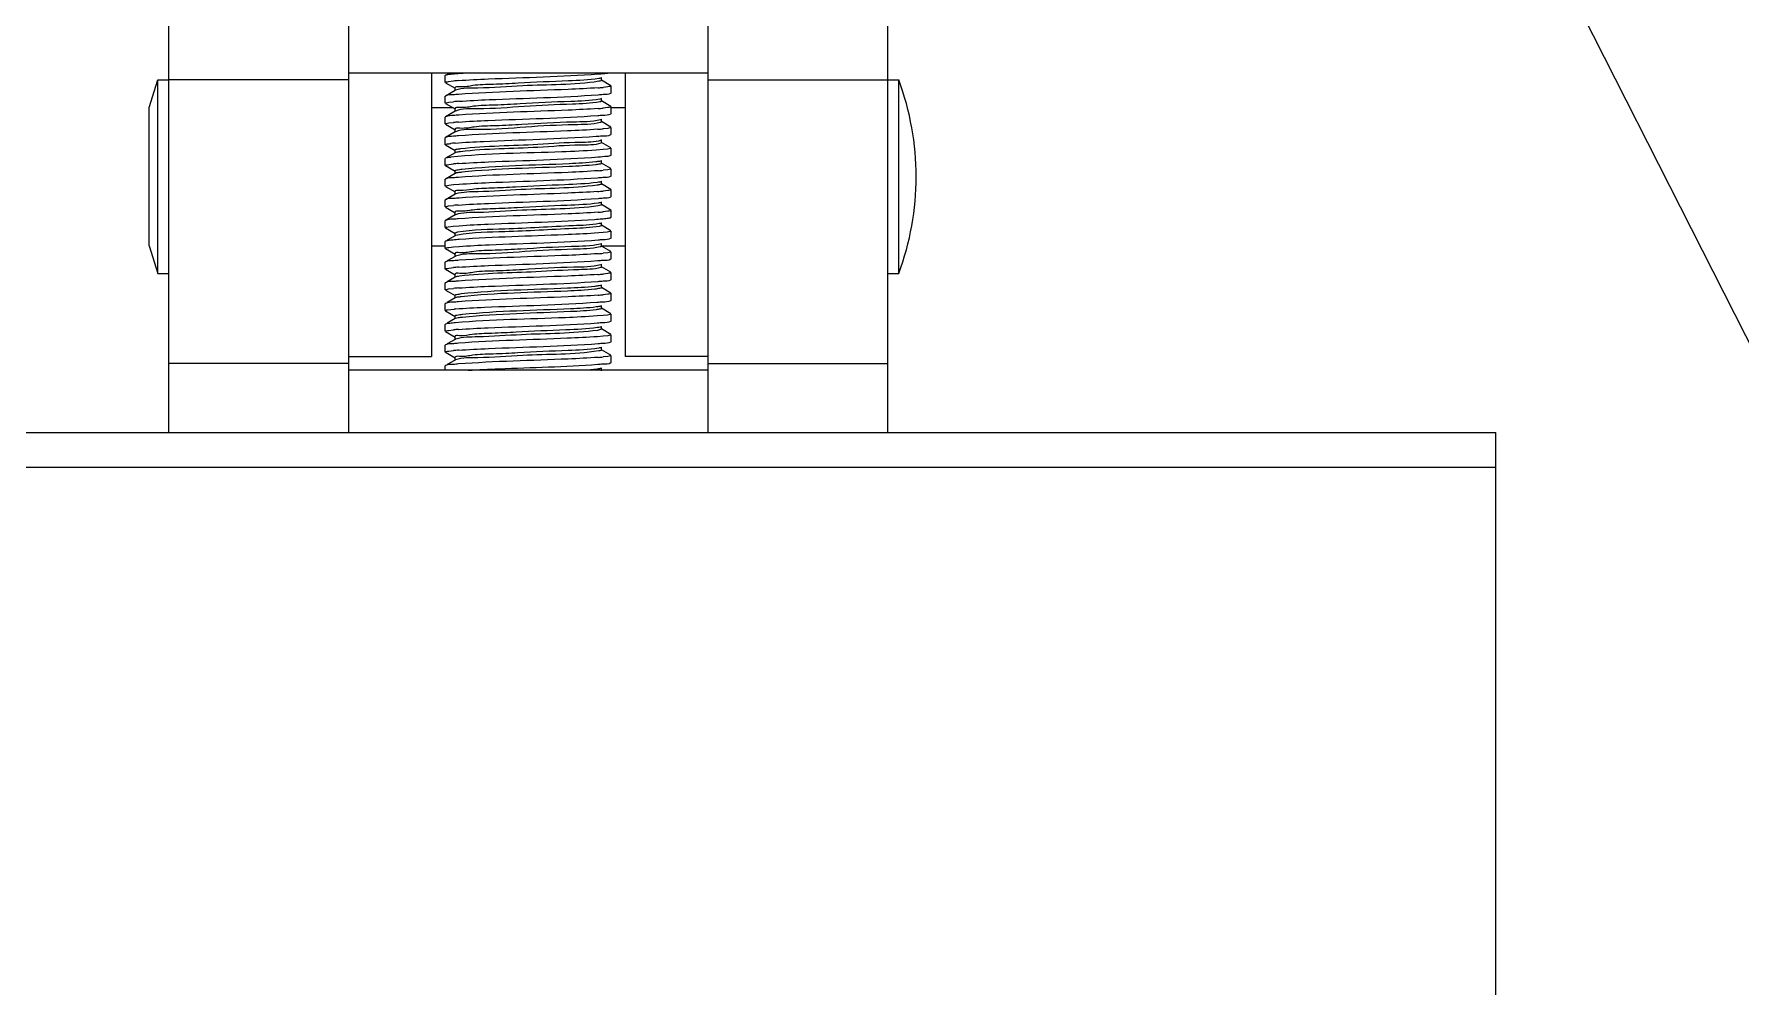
# Model space of a CAD drawing. Extents: x 185245 to 1992634, y -19957 to 755165.
# Drawn here: x 1878414 to 1878976, y 582114 to 582428 of the extents above; entities that cross this region are included whole.
import ezdxf

# ---------------------------------------------------------------- set-up
doc = ezdxf.new("R2010")
doc.units = 0
doc.header["$LTSCALE"] = 1000
doc.header["$MEASUREMENT"] = 0
doc.layers.add('02___PRT_ALL_AXES', color=7, linetype='Continuous')

msp = doc.modelspace()

# ---------------------------------------------------------------- linework, layer by layer
at = {"color": 7, "linetype": 'Continuous'}
for p, q in [((1878458.37, 582296.96), (1878458.37, 582435.83)), ((1878517.57, 582435.83), (1878517.57, 582296.96)), ((1878635.95, 582435.83), (1878635.95, 582296.96)), ((1878695.15, 582435.83), (1878695.15, 582296.96)), ((1878517.57, 582413.07), (1878458.37, 582413.07)), ((1878635.95, 582415.34), (1878517.57, 582415.34)), ((1878544.89, 582415.34), (1878544.89, 582322)), ((1878549.5, 582414.59), (1878549.44, 582414.52)), ((1878549.44, 582412.24), (1878549.44, 582414.52)), ((1878549.5, 582412.17), (1878552.67, 582410.33)), ((1878550.8, 582415.34), (1878550.08, 582414.92)), ((1878550.53, 582412.55), (1878552.13, 582412.73)), ((1878604.01, 582411.18), (1878600.85, 582413.01)), ((1878600.92, 582412.92), (1878600.92, 582413.83)), ((1878608.63, 582415.34), (1878608.63, 582322)), ((1878635.95, 582413.07), (1878695.15, 582413.07)), ((1878549.5, 582407.76), (1878549.44, 582407.69)), ((1878549.44, 582405.41), (1878549.44, 582407.69)), ((1878552.67, 582409.59), (1878549.5, 582407.76)), ((1878550.58, 582405.73), (1878552.12, 582405.9)), ((1878552.59, 582410.42), (1878552.59, 582409.51)), ((1878552.76, 582409.64), (1878552.67, 582409.59)), ((1878600.85, 582406.92), (1878600.31, 582406.76)), ((1878604.01, 582404.35), (1878600.85, 582406.18)), ((1878600.92, 582406.09), (1878600.92, 582407)), ((1878602.98, 582410.79), (1878601.39, 582410.62)), ((1878604.01, 582408.75), (1878604.08, 582408.83)), ((1878604.08, 582408.83), (1878604.08, 582411.1)), ((1878549.5, 582400.93), (1878549.44, 582400.86)), ((1878549.44, 582398.58), (1878549.44, 582400.86)), ((1878549.5, 582405.34), (1878552.67, 582403.5)), ((1878552.67, 582402.76), (1878549.5, 582400.93)), ((1878552.59, 582403.59), (1878552.59, 582402.68)), ((1878552.76, 582402.8), (1878552.67, 582402.76)), ((1878600.85, 582400.09), (1878600.55, 582399.98)), ((1878600.92, 582399.26), (1878600.92, 582400.17)), ((1878602.98, 582403.96), (1878601.39, 582403.79)), ((1878604.01, 582401.92), (1878604.08, 582402)), ((1878604.08, 582402), (1878604.08, 582404.27)), ((1878549.5, 582398.51), (1878552.67, 582396.67)), ((1878552.67, 582395.93), (1878549.5, 582394.1)), ((1878550.54, 582398.89), (1878552.13, 582399.07)), ((1878552.59, 582396.76), (1878552.59, 582395.85)), ((1878552.74, 582395.97), (1878552.67, 582395.93)), ((1878604.01, 582397.52), (1878600.85, 582399.35)), ((1878602.94, 582397.13), (1878601.4, 582396.96)), ((1878604.01, 582395.09), (1878604.08, 582395.17)), ((1878604.08, 582395.17), (1878604.08, 582397.44)), ((1878549.5, 582394.1), (1878549.44, 582394.03)), ((1878549.44, 582391.75), (1878549.44, 582394.03)), ((1878549.5, 582391.68), (1878552.67, 582389.84)), ((1878552.67, 582389.1), (1878549.5, 582387.27)), ((1878552.64, 582390), (1878552.59, 582389.93)), ((1878552.59, 582389.93), (1878552.59, 582389.02)), ((1878601.42, 582390.13), (1878599.1, 582389.95)), ((1878600.85, 582393.26), (1878600.73, 582393.21)), ((1878604.01, 582390.69), (1878600.85, 582392.52)), ((1878600.92, 582392.43), (1878600.92, 582393.34)), ((1878602.82, 582390.28), (1878601.42, 582390.13)), ((1878604.08, 582388.34), (1878604.08, 582390.61)), ((1878549.44, 582384.92), (1878549.44, 582387.2)), ((1878549.5, 582387.27), (1878549.49, 582387.27)), ((1878549.5, 582384.85), (1878552.67, 582383.01)), ((1878550.54, 582385.23), (1878552.13, 582385.41)), ((1878552.59, 582383.1), (1878552.59, 582382.19)), ((1878604.01, 582383.86), (1878600.85, 582385.69)), ((1878600.92, 582385.6), (1878600.92, 582386.51)), ((1878602.99, 582383.47), (1878601.39, 582383.3)), ((1878604.01, 582388.26), (1878604.08, 582388.34)), ((1878604.08, 582381.51), (1878604.08, 582383.78)), ((1878549.5, 582380.44), (1878549.44, 582380.37)), ((1878549.44, 582378.09), (1878549.44, 582380.37)), ((1878552.67, 582382.27), (1878549.5, 582380.44)), ((1878549.5, 582378.02), (1878552.67, 582376.18)), ((1878550.59, 582378.41), (1878552.11, 582378.58)), ((1878552.11, 582378.58), (1878553.99, 582378.73)), ((1878552.75, 582382.31), (1878552.67, 582382.27)), ((1878604.01, 582377.03), (1878600.85, 582378.86)), ((1878600.92, 582378.77), (1878600.92, 582379.68)), ((1878604.01, 582381.43), (1878604.08, 582381.51)), ((1878549.5, 582373.61), (1878549.44, 582373.54)), ((1878549.44, 582371.26), (1878549.44, 582373.54)), ((1878552.67, 582375.44), (1878549.5, 582373.61)), ((1878552.59, 582376.27), (1878552.59, 582375.36)), ((1878552.86, 582375.52), (1878552.67, 582375.44)), ((1878604.01, 582370.2), (1878600.85, 582372.03)), ((1878600.92, 582371.94), (1878600.92, 582372.85)), ((1878602.95, 582376.64), (1878601.4, 582376.47)), ((1878604.01, 582374.6), (1878604.08, 582374.68)), ((1878604.08, 582374.68), (1878604.08, 582376.95)), ((1878549.5, 582366.78), (1878549.44, 582366.71)), ((1878549.44, 582364.43), (1878549.44, 582366.71)), ((1878549.5, 582371.19), (1878552.67, 582369.35)), ((1878552.67, 582368.61), (1878549.5, 582366.78)), ((1878550.53, 582371.57), (1878552.13, 582371.75)), ((1878552.59, 582369.44), (1878552.59, 582368.53)), ((1878552.79, 582368.67), (1878552.67, 582368.61)), ((1878602.99, 582369.81), (1878601.39, 582369.64)), ((1878604.01, 582367.77), (1878604.08, 582367.85)), ((1878604.08, 582367.85), (1878604.08, 582370.12)), ((1878549.5, 582364.36), (1878552.67, 582362.52)), ((1878549.89, 582364.63), (1878550.38, 582364.72)), ((1878552.67, 582361.78), (1878550.08, 582360.28)), ((1878550.38, 582364.72), (1878552.05, 582364.91)), ((1878552.05, 582364.91), (1878554.05, 582365.07)), ((1878553.42, 582362.89), (1878552.59, 582362.61)), ((1878552.59, 582362.61), (1878552.59, 582361.7)), ((1878552.75, 582361.82), (1878552.67, 582361.78)), ((1878553.42, 582361.98), (1878552.78, 582361.83)), ((1878601.43, 582362.81), (1878598.63, 582362.59)), ((1878604.01, 582363.37), (1878600.85, 582365.2)), ((1878600.92, 582365.11), (1878600.92, 582366.02)), ((1878602.72, 582362.95), (1878601.43, 582362.81)), ((1878604.01, 582360.94), (1878604.08, 582361.02)), ((1878604.08, 582361.02), (1878604.08, 582363.29)), ((1878549.5, 582359.95), (1878549.44, 582359.88)), ((1878549.44, 582357.6), (1878549.44, 582359.88)), ((1878549.5, 582357.53), (1878552.67, 582355.69)), ((1878552.67, 582354.95), (1878550.08, 582353.45)), ((1878550.59, 582357.92), (1878552.12, 582358.09)), ((1878552.12, 582358.09), (1878553.95, 582358.23)), ((1878552.59, 582355.78), (1878552.59, 582354.87)), ((1878552.75, 582354.99), (1878552.67, 582354.95)), ((1878600.85, 582359.11), (1878600.42, 582358.97)), ((1878604.01, 582356.54), (1878600.85, 582358.37)), ((1878600.92, 582358.28), (1878600.92, 582359.19)), ((1878602.98, 582356.15), (1878601.39, 582355.98)), ((1878604.08, 582354.19), (1878604.08, 582356.46)), ((1878549.5, 582353.12), (1878549.44, 582353.05)), ((1878549.44, 582350.77), (1878549.44, 582353.05)), ((1878549.5, 582350.7), (1878552.67, 582348.86)), ((1878550.54, 582351.08), (1878552.13, 582351.26)), ((1878600.85, 582352.28), (1878600.64, 582352.2)), ((1878604.01, 582349.71), (1878600.85, 582351.54)), ((1878600.92, 582351.45), (1878600.92, 582352.36)), ((1878602.95, 582349.32), (1878601.4, 582349.15)), ((1878604.01, 582354.11), (1878604.08, 582354.19)), ((1878604.08, 582347.36), (1878604.08, 582349.63)), ((1878549.5, 582346.29), (1878549.44, 582346.22)), ((1878549.44, 582343.94), (1878549.44, 582346.22)), ((1878549.5, 582343.87), (1878552.67, 582342.03)), ((1878552.67, 582348.12), (1878550.08, 582346.62)), ((1878550.53, 582344.25), (1878552.13, 582344.43)), ((1878552.59, 582348.95), (1878552.59, 582348.04)), ((1878552.73, 582348.15), (1878552.67, 582348.12)), ((1878604.01, 582342.88), (1878600.85, 582344.71)), ((1878600.92, 582344.62), (1878600.92, 582345.53)), ((1878604.01, 582347.28), (1878604.08, 582347.36)), ((1878549.5, 582339.46), (1878549.44, 582339.39)), ((1878549.44, 582337.11), (1878549.44, 582339.39)), ((1878552.67, 582341.29), (1878550.08, 582339.79)), ((1878552.59, 582342.12), (1878552.59, 582341.21)), ((1878600.92, 582337.79), (1878600.92, 582338.7)), ((1878602.99, 582342.49), (1878601.4, 582342.32)), ((1878604.01, 582340.45), (1878604.08, 582340.53)), ((1878604.08, 582340.53), (1878604.08, 582342.8)), ((1878549.5, 582332.63), (1878549.44, 582332.56)), ((1878549.44, 582330.28), (1878549.44, 582332.56)), ((1878549.5, 582337.04), (1878551.35, 582335.97)), ((1878552.67, 582334.46), (1878550.08, 582332.96)), ((1878550.17, 582337.36), (1878552.31, 582337.61)), ((1878551.35, 582335.97), (1878552.67, 582335.2)), ((1878552.59, 582335.29), (1878552.59, 582334.38)), ((1878552.81, 582334.52), (1878552.67, 582334.46)), ((1878601.41, 582335.49), (1878599.42, 582335.33)), ((1878604.01, 582336.05), (1878600.85, 582337.88)), ((1878602.89, 582335.65), (1878601.41, 582335.49)), ((1878604.01, 582333.62), (1878604.08, 582333.7)), ((1878604.08, 582333.7), (1878604.08, 582335.97)), ((1878549.5, 582330.21), (1878552.67, 582328.37)), ((1878552.67, 582327.63), (1878550.08, 582326.13)), ((1878550.53, 582330.59), (1878552.13, 582330.77)), ((1878552.59, 582328.46), (1878552.59, 582327.55)), ((1878552.82, 582327.7), (1878552.67, 582327.63)), ((1878601.4, 582328.66), (1878599.57, 582328.51)), ((1878600.92, 582330.96), (1878599.6, 582330.6)), ((1878604.01, 582329.22), (1878600.85, 582331.05)), ((1878600.92, 582330.96), (1878600.92, 582331.87)), ((1878602.93, 582328.83), (1878601.4, 582328.66)), ((1878604.01, 582326.79), (1878604.08, 582326.87)), ((1878604.08, 582326.87), (1878604.08, 582329.14)), ((1878517.57, 582322), (1878544.89, 582322)), ((1878549.5, 582325.8), (1878549.44, 582325.73)), ((1878549.44, 582323.45), (1878549.44, 582325.73)), ((1878549.5, 582323.38), (1878552.67, 582321.55)), ((1878550.54, 582323.76), (1878552.13, 582323.94)), ((1878552.59, 582321.63), (1878552.59, 582320.72)), ((1878604.01, 582322.39), (1878600.85, 582324.22)), ((1878600.92, 582324.13), (1878600.92, 582325.04)), ((1878602.99, 582322), (1878601.39, 582321.83)), ((1878604.08, 582320.04), (1878604.08, 582322.31)), ((1878635.95, 582322), (1878608.63, 582322)), ((1878517.57, 582319.73), (1878458.37, 582319.73)), ((1878635.95, 582317.45), (1878517.57, 582317.45)), ((1878549.5, 582318.97), (1878549.44, 582318.9)), ((1878549.44, 582317.45), (1878549.44, 582318.9)), ((1878552.67, 582320.8), (1878550.08, 582319.3)), ((1878552.77, 582320.85), (1878552.67, 582320.8)), ((1878600.92, 582317.3), (1878600.92, 582318.21)), ((1878604.01, 582319.96), (1878604.08, 582320.04)), ((1878635.95, 582319.73), (1878695.15, 582319.73)), ((1876163.5, 582296.96), (1878895.49, 582296.96)), ((1878895.49, 582092.06), (1878895.49, 582296.96)), ((1876163.5, 582285.58), (1878895.49, 582285.58))]:
    msp.add_line(p, q, dxfattribs=at)
at = {"color": 4, "extrusion": (0.891649, 0.452728, 0), "elevation": 1939024.73}
msp.add_lwpolyline([(-331266.54, 0), (-331662.21, 0)], dxfattribs=at)
at = {"color": 7, "linetype": 'Continuous'}
msp.add_lwpolyline([(1878549.44, 582391.75), (1878549.45, 582391.78), (1878549.49, 582391.82)], dxfattribs=at)
for centre, radius, start, end in [((1878560.34, 582322.34), 90.75, 94.1727, 95.1894), ((1878568.53, 582211.33), 204.34, 93.238, 94.1613), ((1878560.59, 582312.59), 93.69, 94.0881, 95.1847), ((1878553.19, 582408.52), 1.19, 109.3601, 111.1487), ((1878593.17, 582501.19), 90.95, 274.1682, 275.188), ((1878593.16, 582494.49), 91.08, 274.1643, 275.1879), ((1878560.37, 582308.27), 91.17, 94.1613, 95.1879), ((1878592.96, 582490.01), 93.44, 274.0951, 275.1853), ((1878556.58, 582343.62), 48.82, 95.0988, 96.2257), ((1878558.92, 582318.04), 74.5, 94.8031, 95.1477), ((1878560.36, 582294.78), 91, 94.1674, 95.1877), ((1878593.23, 582473.1), 90.17, 274.192, 275.1887), ((1878560.32, 582281.5), 90.62, 94.1783, 95.1884), ((1878553.52, 582373.36), 2.26, 105.5859, 106.8193), ((1878592.93, 582469.81), 93.73, 274.0851, 275.1865), ((1878553.27, 582367.31), 1.44, 108.1266, 109.7482), ((1878593.19, 582459.93), 90.67, 274.1768, 275.1882), ((1878550.73, 582360.8), 3.92, 102.4444, 103.4623), ((1878553.14, 582360.84), 1.06, 110.1855, 112.0677), ((1878593.18, 582446.39), 90.79, 274.173, 275.1882), ((1878560.39, 582260.22), 91.41, 94.1542, 95.1877), ((1878560.35, 582253.91), 90.89, 94.1697, 95.1886), ((1878593, 582441.72), 92.95, 274.1094, 275.1857), ((1878593.14, 582433.18), 91.24, 274.1566, 275.1902), ((1878559.15, 582260.78), 77.13, 94.7246, 95.0909), ((1878559.01, 582257.89), 75.47, 94.7859, 95.0934), ((1878560.34, 582240.36), 90.78, 94.1732, 95.1883), ((1878553.39, 582325.96), 1.83, 106.7203, 108.1322), ((1878560.34, 582233.48), 90.83, 94.1718, 95.1882), ((1878593.2, 582412.05), 90.6, 274.1785, 275.1887), ((1878553.21, 582319.68), 1.25, 109.0401, 110.7872)]:
    msp.add_arc(centre, radius, start, end, dxfattribs=at)
for points, knots in [([(1878549.44, 582412.24), (1878549.44, 582412.35), (1878549.97, 582412.44), (1878550.26, 582412.51), (1878550.53, 582412.55)], [0, 0, 0, 0, 0.274813, 1, 1, 1, 1]), ([(1878550.53, 582414.82), (1878550.3, 582414.79), (1878549.96, 582414.73), (1878549.61, 582414.65), (1878549.5, 582414.59)], [0, 0, 0, 0, 0.642327, 1, 1, 1, 1]), ([(1878553.7, 582415.13), (1878553.09, 582415.09), (1878552.03, 582415), (1878550.97, 582414.89), (1878550.53, 582414.82)], [0, 0, 0, 0, 0.57753, 1, 1, 1, 1]), ([(1878600.01, 582413.53), (1878596.71, 582412.99), (1878587.82, 582412.71), (1878576.14, 582412.14), (1878565.89, 582411.55), (1878558.93, 582411.48), (1878555.71, 582410.58), (1878552.6, 582410.95), (1878552.59, 582410.42)], [0, 0, 0, 0, 0.211633, 0.559763, 0.732034, 0.873638, 0.966706, 1, 1, 1, 1]), ([(1878600.01, 582412.62), (1878591.77, 582411.26), (1878578.3, 582411.7), (1878562.74, 582410.19), (1878555.12, 582410.47), (1878552.79, 582409.65)], [0, 0, 0, 0, 0.529858, 0.843809, 1, 1, 1, 1]), ([(1878553.73, 582412.86), (1878557.03, 582413.1), (1878572.38, 582413.85), (1878587.75, 582414.15), (1878599.78, 582415.04)], [0, 0, 0, 0, 0.214973, 1, 1, 1, 1]), ([(1878599.78, 582415.04), (1878600.39, 582415.08), (1878601.46, 582415.17), (1878602.52, 582415.28), (1878602.97, 582415.34)], [0, 0, 0, 0, 0.576966, 1, 1, 1, 1]), ([(1878600.85, 582413.75), (1878600.76, 582413.7), (1878600.48, 582413.62), (1878600.19, 582413.56), (1878600.01, 582413.53)], [0, 0, 0, 0, 0.370753, 1, 1, 1, 1]), ([(1878600.92, 582412.92), (1878600.92, 582412.83), (1878600.49, 582412.72), (1878600.24, 582412.66), (1878600.01, 582412.62)], [0, 0, 0, 0, 0.281911, 1, 1, 1, 1]), ([(1878549.44, 582405.41), (1878549.44, 582405.52), (1878550, 582405.61), (1878550.29, 582405.69), (1878550.58, 582405.73)], [0, 0, 0, 0, 0.273956, 1, 1, 1, 1]), ([(1878553.73, 582408.3), (1878553.18, 582408.26), (1878551.79, 582408.09), (1878550.26, 582408.2), (1878549.5, 582407.76)], [0, 0, 0, 0, 0.388317, 1, 1, 1, 1]), ([(1878600.31, 582406.76), (1878597.17, 582406.13), (1878588.36, 582405.97), (1878576.72, 582405.33), (1878566.29, 582404.73), (1878559.14, 582404.67), (1878555.82, 582403.74), (1878552.6, 582404.13), (1878552.59, 582403.59)], [0, 0, 0, 0, 0.200978, 0.550039, 0.72537, 0.870267, 0.965801, 1, 1, 1, 1]), ([(1878600.31, 582405.85), (1878597.36, 582405.25), (1878589, 582405.06), (1878575.61, 582404.45), (1878562.92, 582403.32), (1878555.09, 582403.71), (1878552.76, 582402.8)], [0, 0, 0, 0, 0.189871, 0.522864, 0.842871, 1, 1, 1, 1]), ([(1878599.78, 582410.48), (1878596.48, 582410.24), (1878581.13, 582409.49), (1878565.76, 582409.19), (1878553.73, 582408.3)], [0, 0, 0, 0, 0.215086, 1, 1, 1, 1]), ([(1878553.91, 582406.04), (1878557.21, 582406.28), (1878572.5, 582407.02), (1878587.81, 582407.32), (1878599.77, 582408.21)], [0, 0, 0, 0, 0.216548, 1, 1, 1, 1]), ([(1878599.77, 582408.21), (1878600.32, 582408.25), (1878601.72, 582408.43), (1878603.26, 582408.32), (1878604.01, 582408.75)], [0, 0, 0, 0, 0.388352, 1, 1, 1, 1]), ([(1878600.92, 582406.09), (1878600.92, 582406.03), (1878600.65, 582405.92), (1878600.47, 582405.88), (1878600.31, 582405.85)], [0, 0, 0, 0, 0.293062, 1, 1, 1, 1]), ([(1878604.08, 582411.1), (1878604.08, 582411), (1878603.54, 582410.9), (1878603.26, 582410.83), (1878602.98, 582410.79)], [0, 0, 0, 0, 0.274665, 1, 1, 1, 1]), ([(1878553.91, 582401.49), (1878553.33, 582401.45), (1878551.89, 582401.26), (1878550.29, 582401.38), (1878549.5, 582400.93)], [0, 0, 0, 0, 0.388791, 1, 1, 1, 1]), ([(1878600.55, 582399.98), (1878597.61, 582399.22), (1878588.85, 582399.26), (1878577.31, 582398.51), (1878566.69, 582397.92), (1878559.34, 582397.86), (1878555.94, 582396.9), (1878552.59, 582397.32), (1878552.59, 582396.76)], [0, 0, 0, 0, 0.189885, 0.539851, 0.718375, 0.866724, 0.964851, 1, 1, 1, 1]), ([(1878553.76, 582399.2), (1878557.03, 582399.44), (1878572.32, 582400.19), (1878587.64, 582400.49), (1878599.63, 582401.37)], [0, 0, 0, 0, 0.214578, 1, 1, 1, 1]), ([(1878599.77, 582403.65), (1878596.5, 582403.41), (1878581.21, 582402.67), (1878565.9, 582402.36), (1878553.91, 582401.49)], [0, 0, 0, 0, 0.21446, 1, 1, 1, 1]), ([(1878599.63, 582401.37), (1878600.2, 582401.41), (1878601.64, 582401.59), (1878603.23, 582401.47), (1878604.01, 582401.92)], [0, 0, 0, 0, 0.388746, 1, 1, 1, 1]), ([(1878604.08, 582404.27), (1878604.08, 582404.17), (1878603.54, 582404.07), (1878603.26, 582404), (1878602.98, 582403.96)], [0, 0, 0, 0, 0.274631, 1, 1, 1, 1]), ([(1878549.44, 582398.58), (1878549.44, 582398.69), (1878549.98, 582398.78), (1878550.26, 582398.85), (1878550.54, 582398.89)], [0, 0, 0, 0, 0.274611, 1, 1, 1, 1]), ([(1878553.76, 582394.65), (1878553.2, 582394.61), (1878551.81, 582394.43), (1878550.26, 582394.54), (1878549.5, 582394.1)], [0, 0, 0, 0, 0.388375, 1, 1, 1, 1]), ([(1878552.69, 582392.29), (1878555.8, 582392.55), (1878571.27, 582393.32), (1878586.76, 582393.65), (1878599.1, 582394.5)], [0, 0, 0, 0, 0.201424, 1, 1, 1, 1]), ([(1878600.55, 582399.07), (1878597.77, 582398.36), (1878589.45, 582398.35), (1878576.04, 582397.63), (1878563.15, 582396.44), (1878555.08, 582396.94), (1878552.74, 582395.97)], [0, 0, 0, 0, 0.179839, 0.514541, 0.840936, 1, 1, 1, 1]), ([(1878599.63, 582396.81), (1878596.32, 582396.57), (1878581.03, 582395.83), (1878565.72, 582395.53), (1878553.76, 582394.65)], [0, 0, 0, 0, 0.216385, 1, 1, 1, 1]), ([(1878599.1, 582394.5), (1878599.74, 582394.54), (1878601.35, 582394.75), (1878603.14, 582394.59), (1878604.01, 582395.09)], [0, 0, 0, 0, 0.3901, 1, 1, 1, 1]), ([(1878600.92, 582399.26), (1878600.92, 582399.22), (1878600.77, 582399.13), (1878600.65, 582399.1), (1878600.55, 582399.07)], [0, 0, 0, 0, 0.311697, 1, 1, 1, 1]), ([(1878604.08, 582397.44), (1878604.08, 582397.33), (1878603.52, 582397.24), (1878603.23, 582397.17), (1878602.94, 582397.13)], [0, 0, 0, 0, 0.274034, 1, 1, 1, 1]), ([(1878549.49, 582391.82), (1878549.67, 582391.93), (1878550.29, 582392.01), (1878550.88, 582392.11), (1878551.28, 582392.15)], [0, 0, 0, 0, 0.332223, 1, 1, 1, 1]), ([(1878599.1, 582389.95), (1878595.35, 582389.69), (1878579.41, 582388.89), (1878563.41, 582388.94), (1878551.28, 582387.6)], [0, 0, 0, 0, 0.235466, 1, 1, 1, 1]), ([(1878554.42, 582390.35), (1878554.02, 582390.31), (1878553.43, 582390.21), (1878552.81, 582390.11), (1878552.64, 582390)], [0, 0, 0, 0, 0.669758, 1, 1, 1, 1]), ([(1878554.42, 582389.44), (1878554.03, 582389.4), (1878553.45, 582389.31), (1878552.84, 582389.21), (1878552.67, 582389.1)], [0, 0, 0, 0, 0.657474, 1, 1, 1, 1]), ([(1878600.73, 582393.21), (1878598.58, 582392.43), (1878591.44, 582392.67), (1878576.17, 582391.28), (1878562.89, 582391.35), (1878554.42, 582390.35)], [0, 0, 0, 0, 0.147897, 0.44884, 1, 1, 1, 1]), ([(1878600.73, 582392.3), (1878598.58, 582391.52), (1878591.44, 582391.76), (1878576.17, 582390.36), (1878562.89, 582390.44), (1878554.42, 582389.44)], [0, 0, 0, 0, 0.147897, 0.44884, 1, 1, 1, 1]), ([(1878600.92, 582392.43), (1878600.92, 582392.41), (1878600.86, 582392.34), (1878600.78, 582392.31), (1878600.73, 582392.3)], [0, 0, 0, 0, 0.344459, 1, 1, 1, 1]), ([(1878604.08, 582390.61), (1878604.08, 582390.49), (1878603.45, 582390.41), (1878603.13, 582390.32), (1878602.82, 582390.28)], [0, 0, 0, 0, 0.272185, 1, 1, 1, 1]), ([(1878549.44, 582384.92), (1878549.44, 582385.03), (1878549.98, 582385.12), (1878550.26, 582385.19), (1878550.54, 582385.23)], [0, 0, 0, 0, 0.274624, 1, 1, 1, 1]), ([(1878551.28, 582387.6), (1878550.89, 582387.56), (1878550.3, 582387.46), (1878549.68, 582387.37), (1878549.5, 582387.27)], [0, 0, 0, 0, 0.662737, 1, 1, 1, 1]), ([(1878554.91, 582383.58), (1878554.33, 582383.52), (1878553.78, 582383.35), (1878552.59, 582383.31), (1878552.59, 582383.1)], [0, 0, 0, 0, 0.733829, 1, 1, 1, 1]), ([(1878553.74, 582385.54), (1878557.04, 582385.78), (1878572.41, 582386.53), (1878587.79, 582386.83), (1878599.82, 582387.72)], [0, 0, 0, 0, 0.215242, 1, 1, 1, 1]), ([(1878599.82, 582383.17), (1878596.53, 582382.92), (1878581.17, 582382.17), (1878565.79, 582381.88), (1878553.74, 582380.99)], [0, 0, 0, 0, 0.214579, 1, 1, 1, 1]), ([(1878598.98, 582386.08), (1878596.08, 582385.74), (1878581.38, 582384.94), (1878566.64, 582384.82), (1878554.91, 582383.58)], [0, 0, 0, 0, 0.198061, 1, 1, 1, 1]), ([(1878598.98, 582385.16), (1878596.08, 582384.83), (1878581.38, 582384.03), (1878566.64, 582383.9), (1878554.91, 582382.67)], [0, 0, 0, 0, 0.198061, 1, 1, 1, 1]), ([(1878600.85, 582386.43), (1878600.66, 582386.32), (1878600.02, 582386.22), (1878599.4, 582386.12), (1878598.98, 582386.08)], [0, 0, 0, 0, 0.340422, 1, 1, 1, 1]), ([(1878600.92, 582385.6), (1878600.93, 582385.42), (1878599.94, 582385.36), (1878599.47, 582385.22), (1878598.98, 582385.16)], [0, 0, 0, 0, 0.268098, 1, 1, 1, 1]), ([(1878599.82, 582387.72), (1878600.79, 582387.79), (1878602.15, 582387.98), (1878603.63, 582388.04), (1878604.01, 582388.26)], [0, 0, 0, 0, 0.686441, 1, 1, 1, 1]), ([(1878604.08, 582383.78), (1878604.08, 582383.68), (1878603.55, 582383.59), (1878603.27, 582383.51), (1878602.99, 582383.47)], [0, 0, 0, 0, 0.274878, 1, 1, 1, 1]), ([(1878549.44, 582378.09), (1878549.44, 582378.2), (1878550, 582378.29), (1878550.3, 582378.37), (1878550.59, 582378.41)], [0, 0, 0, 0, 0.273818, 1, 1, 1, 1]), ([(1878553.74, 582380.99), (1878553.19, 582380.94), (1878551.8, 582380.77), (1878550.26, 582380.88), (1878549.5, 582380.44)], [0, 0, 0, 0, 0.388324, 1, 1, 1, 1]), ([(1878599.43, 582379.3), (1878595.89, 582378.84), (1878586.92, 582378.47), (1878575.21, 582377.96), (1878565.26, 582377.37), (1878558.61, 582377.29), (1878555.55, 582376.44), (1878552.59, 582376.77), (1878552.59, 582376.27)], [0, 0, 0, 0, 0.22761, 0.574221, 0.741914, 0.878629, 0.968043, 1, 1, 1, 1]), ([(1878554.91, 582382.67), (1878554.44, 582382.62), (1878553.72, 582382.53), (1878552.99, 582382.41), (1878552.75, 582382.31)], [0, 0, 0, 0, 0.639986, 1, 1, 1, 1]), ([(1878599.43, 582378.39), (1878591.15, 582377.32), (1878577.99, 582377.39), (1878562.58, 582376.17), (1878555.27, 582376.2), (1878552.91, 582375.53)], [0, 0, 0, 0, 0.53695, 0.84195, 1, 1, 1, 1]), ([(1878553.99, 582378.73), (1878557.28, 582378.96), (1878572.49, 582379.7), (1878587.71, 582380.01), (1878599.61, 582380.87)], [0, 0, 0, 0, 0.216665, 1, 1, 1, 1]), ([(1878600.85, 582379.6), (1878600.7, 582379.51), (1878600.21, 582379.42), (1878599.74, 582379.34), (1878599.43, 582379.3)], [0, 0, 0, 0, 0.350026, 1, 1, 1, 1]), ([(1878600.92, 582378.77), (1878600.93, 582378.63), (1878600.18, 582378.54), (1878599.8, 582378.44), (1878599.43, 582378.39)], [0, 0, 0, 0, 0.271855, 1, 1, 1, 1]), ([(1878599.61, 582380.87), (1878600.18, 582380.92), (1878601.63, 582381.1), (1878603.23, 582380.98), (1878604.01, 582381.43)], [0, 0, 0, 0, 0.388811, 1, 1, 1, 1]), ([(1878553.99, 582374.17), (1878553.41, 582374.13), (1878551.93, 582373.94), (1878550.3, 582374.07), (1878549.5, 582373.61)], [0, 0, 0, 0, 0.389038, 1, 1, 1, 1]), ([(1878599.82, 582372.52), (1878596.42, 582372.01), (1878587.5, 582371.69), (1878575.8, 582371.15), (1878565.66, 582370.56), (1878558.82, 582370.48), (1878555.65, 582369.61), (1878552.6, 582369.96), (1878552.59, 582369.44)], [0, 0, 0, 0, 0.217609, 0.565188, 0.735745, 0.875515, 0.967209, 1, 1, 1, 1]), ([(1878553.72, 582371.88), (1878557.02, 582372.12), (1878572.38, 582372.87), (1878587.76, 582373.17), (1878599.79, 582374.06)], [0, 0, 0, 0, 0.214923, 1, 1, 1, 1]), ([(1878599.61, 582376.32), (1878596.33, 582376.08), (1878581.13, 582375.34), (1878565.9, 582375.03), (1878553.99, 582374.17)], [0, 0, 0, 0, 0.215624, 1, 1, 1, 1]), ([(1878599.79, 582374.06), (1878600.34, 582374.1), (1878601.73, 582374.28), (1878603.26, 582374.17), (1878604.01, 582374.6)], [0, 0, 0, 0, 0.388274, 1, 1, 1, 1]), ([(1878600.85, 582372.77), (1878600.74, 582372.71), (1878600.39, 582372.62), (1878600.04, 582372.56), (1878599.82, 582372.52)], [0, 0, 0, 0, 0.36216, 1, 1, 1, 1]), ([(1878600.92, 582371.94), (1878600.92, 582371.84), (1878600.39, 582371.73), (1878600.09, 582371.65), (1878599.82, 582371.61)], [0, 0, 0, 0, 0.277453, 1, 1, 1, 1]), ([(1878604.08, 582376.95), (1878604.08, 582376.84), (1878603.52, 582376.75), (1878603.23, 582376.68), (1878602.95, 582376.64)], [0, 0, 0, 0, 0.274073, 1, 1, 1, 1]), ([(1878549.44, 582371.26), (1878549.44, 582371.37), (1878549.97, 582371.46), (1878550.26, 582371.53), (1878550.53, 582371.57)], [0, 0, 0, 0, 0.274761, 1, 1, 1, 1]), ([(1878553.72, 582367.32), (1878553.17, 582367.28), (1878551.79, 582367.11), (1878550.26, 582367.21), (1878549.5, 582366.78)], [0, 0, 0, 0, 0.38827, 1, 1, 1, 1]), ([(1878599.82, 582371.61), (1878591.54, 582370.37), (1878578.17, 582370.66), (1878562.65, 582369.26), (1878555.15, 582369.44), (1878552.82, 582368.68)], [0, 0, 0, 0, 0.533152, 0.843726, 1, 1, 1, 1]), ([(1878599.79, 582369.51), (1878596.5, 582369.26), (1878581.14, 582368.51), (1878565.76, 582368.21), (1878553.72, 582367.32)], [0, 0, 0, 0, 0.214963, 1, 1, 1, 1]), ([(1878554.05, 582365.07), (1878557.22, 582365.3), (1878572.08, 582366.02), (1878586.95, 582366.37), (1878598.63, 582367.15)], [0, 0, 0, 0, 0.213591, 1, 1, 1, 1]), ([(1878598.63, 582367.15), (1878599.41, 582367.2), (1878600.78, 582367.3), (1878602.14, 582367.43), (1878602.72, 582367.5)], [0, 0, 0, 0, 0.577535, 1, 1, 1, 1]), ([(1878602.72, 582367.5), (1878603, 582367.54), (1878603.43, 582367.61), (1878603.88, 582367.69), (1878604.01, 582367.77)], [0, 0, 0, 0, 0.651378, 1, 1, 1, 1]), ([(1878604.08, 582370.12), (1878604.08, 582370.02), (1878603.54, 582369.93), (1878603.26, 582369.85), (1878602.99, 582369.81)], [0, 0, 0, 0, 0.274737, 1, 1, 1, 1]), ([(1878549.44, 582364.43), (1878549.44, 582364.47), (1878549.6, 582364.56), (1878549.72, 582364.59), (1878549.82, 582364.61)], [0, 0, 0, 0, 0.305836, 1, 1, 1, 1]), ([(1878554.05, 582360.52), (1878553.33, 582360.47), (1878552.1, 582360.37), (1878550.88, 582360.24), (1878550.38, 582360.16)], [0, 0, 0, 0, 0.589565, 1, 1, 1, 1]), ([(1878600.15, 582365.75), (1878597.33, 582365.24), (1878586.91, 582364.92), (1878571.4, 582363.83), (1878558.57, 582363.79), (1878553.42, 582362.89)], [0, 0, 0, 0, 0.183589, 0.665014, 1, 1, 1, 1]), ([(1878600.15, 582364.84), (1878597.33, 582364.33), (1878586.91, 582364.01), (1878571.4, 582362.92), (1878558.57, 582362.88), (1878553.42, 582361.98)], [0, 0, 0, 0, 0.183589, 0.665014, 1, 1, 1, 1]), ([(1878598.63, 582362.59), (1878595.31, 582362.37), (1878580.45, 582361.66), (1878565.57, 582361.34), (1878554.05, 582360.52)], [0, 0, 0, 0, 0.223698, 1, 1, 1, 1]), ([(1878599.79, 582360.4), (1878600.34, 582360.44), (1878601.73, 582360.62), (1878603.26, 582360.51), (1878604.01, 582360.94)], [0, 0, 0, 0, 0.3883, 1, 1, 1, 1]), ([(1878600.85, 582365.94), (1878600.77, 582365.89), (1878600.53, 582365.82), (1878600.3, 582365.77), (1878600.15, 582365.75)], [0, 0, 0, 0, 0.377929, 1, 1, 1, 1]), ([(1878600.92, 582365.11), (1878600.92, 582365.03), (1878600.56, 582364.92), (1878600.34, 582364.87), (1878600.15, 582364.84)], [0, 0, 0, 0, 0.285964, 1, 1, 1, 1]), ([(1878604.08, 582363.29), (1878604.08, 582363.16), (1878603.4, 582363.08), (1878603.06, 582362.99), (1878602.72, 582362.95)], [0, 0, 0, 0, 0.270943, 1, 1, 1, 1]), ([(1878549.44, 582357.6), (1878549.44, 582357.71), (1878550, 582357.8), (1878550.3, 582357.88), (1878550.59, 582357.92)], [0, 0, 0, 0, 0.273819, 1, 1, 1, 1]), ([(1878550.38, 582360.16), (1878550.19, 582360.13), (1878549.9, 582360.08), (1878549.6, 582360.01), (1878549.5, 582359.95)], [0, 0, 0, 0, 0.635427, 1, 1, 1, 1]), ([(1878600.42, 582358.97), (1878597.36, 582358.29), (1878588.57, 582358.2), (1878576.97, 582357.52), (1878566.46, 582356.93), (1878559.23, 582356.87), (1878555.87, 582355.93), (1878552.6, 582356.33), (1878552.59, 582355.78)], [0, 0, 0, 0, 0.196362, 0.545808, 0.722466, 0.868796, 0.965406, 1, 1, 1, 1]), ([(1878600.42, 582358.06), (1878597.53, 582357.42), (1878589.2, 582357.29), (1878575.79, 582356.65), (1878563.01, 582355.49), (1878555.08, 582355.92), (1878552.75, 582354.99)], [0, 0, 0, 0, 0.185738, 0.519498, 0.842156, 1, 1, 1, 1]), ([(1878553.95, 582358.23), (1878557.26, 582358.47), (1878572.54, 582359.22), (1878587.84, 582359.52), (1878599.79, 582360.4)], [0, 0, 0, 0, 0.217022, 1, 1, 1, 1]), ([(1878599.79, 582355.84), (1878596.52, 582355.6), (1878581.24, 582354.86), (1878565.94, 582354.55), (1878553.95, 582353.68)], [0, 0, 0, 0, 0.214119, 1, 1, 1, 1]), ([(1878600.92, 582358.28), (1878600.92, 582358.23), (1878600.7, 582358.13), (1878600.55, 582358.09), (1878600.42, 582358.06)], [0, 0, 0, 0, 0.299709, 1, 1, 1, 1]), ([(1878604.08, 582356.46), (1878604.08, 582356.36), (1878603.54, 582356.27), (1878603.26, 582356.19), (1878602.98, 582356.15)], [0, 0, 0, 0, 0.274706, 1, 1, 1, 1]), ([(1878549.44, 582350.77), (1878549.44, 582350.88), (1878549.98, 582350.97), (1878550.27, 582351.04), (1878550.54, 582351.08)], [0, 0, 0, 0, 0.274549, 1, 1, 1, 1]), ([(1878553.95, 582353.68), (1878553.37, 582353.64), (1878551.91, 582353.45), (1878550.3, 582353.58), (1878549.5, 582353.12)], [0, 0, 0, 0, 0.388916, 1, 1, 1, 1]), ([(1878600.64, 582352.2), (1878597.78, 582351.36), (1878589.04, 582351.53), (1878577.55, 582350.7), (1878566.87, 582350.12), (1878559.43, 582350.06), (1878555.99, 582349.09), (1878552.59, 582349.52), (1878552.59, 582348.95)], [0, 0, 0, 0, 0.185079, 0.535416, 0.715326, 0.865179, 0.964437, 1, 1, 1, 1]), ([(1878553.77, 582351.39), (1878557.05, 582351.63), (1878572.35, 582352.38), (1878587.67, 582352.68), (1878599.66, 582353.56)], [0, 0, 0, 0, 0.214832, 1, 1, 1, 1]), ([(1878600.64, 582351.29), (1878598.31, 582350.61), (1878591.05, 582350.66), (1878575.66, 582349.42), (1878562.48, 582349.49), (1878554.16, 582348.43)], [0, 0, 0, 0, 0.155968, 0.460055, 1, 1, 1, 1]), ([(1878599.66, 582353.56), (1878600.23, 582353.6), (1878601.66, 582353.78), (1878603.24, 582353.66), (1878604.01, 582354.11)], [0, 0, 0, 0, 0.388664, 1, 1, 1, 1]), ([(1878600.92, 582351.45), (1878600.92, 582351.42), (1878600.81, 582351.34), (1878600.71, 582351.31), (1878600.64, 582351.29)], [0, 0, 0, 0, 0.323224, 1, 1, 1, 1]), ([(1878604.08, 582349.63), (1878604.08, 582349.52), (1878603.52, 582349.43), (1878603.23, 582349.36), (1878602.95, 582349.32)], [0, 0, 0, 0, 0.274133, 1, 1, 1, 1]), ([(1878549.44, 582343.94), (1878549.44, 582344.05), (1878549.98, 582344.14), (1878550.26, 582344.21), (1878550.53, 582344.25)], [0, 0, 0, 0, 0.274716, 1, 1, 1, 1]), ([(1878553.77, 582346.84), (1878553.21, 582346.8), (1878551.81, 582346.62), (1878550.27, 582346.73), (1878549.5, 582346.29)], [0, 0, 0, 0, 0.38842, 1, 1, 1, 1]), ([(1878554.16, 582348.43), (1878553.86, 582348.39), (1878553.38, 582348.32), (1878552.9, 582348.22), (1878552.73, 582348.15)], [0, 0, 0, 0, 0.629403, 1, 1, 1, 1]), ([(1878553.74, 582344.56), (1878557.03, 582344.8), (1878572.37, 582345.55), (1878587.73, 582345.85), (1878599.75, 582346.74)], [0, 0, 0, 0, 0.214926, 1, 1, 1, 1]), ([(1878599.66, 582349.01), (1878596.36, 582348.76), (1878581.06, 582348.02), (1878565.74, 582347.72), (1878553.77, 582346.84)], [0, 0, 0, 0, 0.216056, 1, 1, 1, 1]), ([(1878598.7, 582345.06), (1878595.7, 582344.74), (1878581, 582343.93), (1878566.25, 582343.87), (1878554.62, 582342.57)], [0, 0, 0, 0, 0.204834, 1, 1, 1, 1]), ([(1878598.7, 582344.15), (1878595.7, 582343.83), (1878581, 582343.01), (1878566.25, 582342.96), (1878554.62, 582341.66)], [0, 0, 0, 0, 0.204834, 1, 1, 1, 1]), ([(1878600.85, 582345.45), (1878600.64, 582345.33), (1878599.89, 582345.22), (1878599.18, 582345.12), (1878598.7, 582345.06)], [0, 0, 0, 0, 0.33573, 1, 1, 1, 1]), ([(1878600.92, 582344.62), (1878600.93, 582344.42), (1878599.79, 582344.38), (1878599.25, 582344.21), (1878598.7, 582344.15)], [0, 0, 0, 0, 0.266551, 1, 1, 1, 1]), ([(1878599.75, 582346.74), (1878600.31, 582346.78), (1878601.71, 582346.96), (1878603.25, 582346.84), (1878604.01, 582347.28)], [0, 0, 0, 0, 0.388417, 1, 1, 1, 1]), ([(1878553.74, 582340.01), (1878553.19, 582339.96), (1878551.8, 582339.79), (1878550.26, 582339.9), (1878549.5, 582339.46)], [0, 0, 0, 0, 0.388325, 1, 1, 1, 1]), ([(1878554.62, 582342.57), (1878554.11, 582342.51), (1878553.62, 582342.36), (1878552.59, 582342.31), (1878552.59, 582342.12)], [0, 0, 0, 0, 0.732395, 1, 1, 1, 1]), ([(1878554.62, 582341.66), (1878554.18, 582341.61), (1878553.54, 582341.51), (1878552.86, 582341.41), (1878552.67, 582341.29)], [0, 0, 0, 0, 0.660996, 1, 1, 1, 1]), ([(1878552.8, 582337.66), (1878555.96, 582337.92), (1878571.5, 582338.69), (1878587.07, 582339), (1878599.42, 582339.88)], [0, 0, 0, 0, 0.203955, 1, 1, 1, 1]), ([(1878599.75, 582342.18), (1878596.46, 582341.94), (1878581.12, 582341.19), (1878565.76, 582340.89), (1878553.74, 582340.01)], [0, 0, 0, 0, 0.215297, 1, 1, 1, 1]), ([(1878599.17, 582338.29), (1878596.36, 582337.95), (1878581.66, 582337.15), (1878566.94, 582336.98), (1878555.13, 582335.79)], [0, 0, 0, 0, 0.193132, 1, 1, 1, 1]), ([(1878600.85, 582338.62), (1878600.68, 582338.52), (1878600.1, 582338.42), (1878599.55, 582338.33), (1878599.17, 582338.29)], [0, 0, 0, 0, 0.344211, 1, 1, 1, 1]), ([(1878599.42, 582339.88), (1878600.02, 582339.92), (1878601.53, 582340.12), (1878603.2, 582339.98), (1878604.01, 582340.45)], [0, 0, 0, 0, 0.389325, 1, 1, 1, 1]), ([(1878604.08, 582342.8), (1878604.08, 582342.7), (1878603.55, 582342.61), (1878603.26, 582342.53), (1878602.99, 582342.49)], [0, 0, 0, 0, 0.274768, 1, 1, 1, 1]), ([(1878549.44, 582337.11), (1878549.44, 582337.18), (1878549.78, 582337.28), (1878549.98, 582337.33), (1878550.17, 582337.36)], [0, 0, 0, 0, 0.283756, 1, 1, 1, 1]), ([(1878552.31, 582333.06), (1878551.67, 582333), (1878550.75, 582332.87), (1878549.77, 582332.79), (1878549.5, 582332.63)], [0, 0, 0, 0, 0.676519, 1, 1, 1, 1]), ([(1878555.13, 582335.79), (1878554.5, 582335.73), (1878553.9, 582335.54), (1878552.59, 582335.52), (1878552.59, 582335.29)], [0, 0, 0, 0, 0.733811, 1, 1, 1, 1]), ([(1878599.42, 582335.33), (1878595.95, 582335.08), (1878580.38, 582334.32), (1878564.78, 582334.11), (1878552.71, 582333.09)], [0, 0, 0, 0, 0.223177, 1, 1, 1, 1]), ([(1878555.13, 582334.88), (1878554.64, 582334.83), (1878553.87, 582334.74), (1878553.09, 582334.62), (1878552.81, 582334.52)], [0, 0, 0, 0, 0.629067, 1, 1, 1, 1]), ([(1878553.73, 582330.9), (1878557, 582331.14), (1878572.28, 582331.89), (1878587.58, 582332.2), (1878599.57, 582333.06)], [0, 0, 0, 0, 0.214107, 1, 1, 1, 1]), ([(1878599.17, 582337.38), (1878596.36, 582337.04), (1878581.66, 582336.24), (1878566.94, 582336.07), (1878555.13, 582334.88)], [0, 0, 0, 0, 0.193132, 1, 1, 1, 1]), ([(1878600.92, 582337.79), (1878600.93, 582337.63), (1878600.04, 582337.55), (1878599.61, 582337.43), (1878599.17, 582337.38)], [0, 0, 0, 0, 0.269494, 1, 1, 1, 1]), ([(1878599.57, 582333.06), (1878600.15, 582333.1), (1878601.61, 582333.29), (1878603.22, 582333.17), (1878604.01, 582333.62)], [0, 0, 0, 0, 0.388915, 1, 1, 1, 1]), ([(1878604.08, 582335.97), (1878604.08, 582335.86), (1878603.49, 582335.77), (1878603.19, 582335.69), (1878602.89, 582335.65)], [0, 0, 0, 0, 0.273224, 1, 1, 1, 1]), ([(1878549.44, 582330.28), (1878549.44, 582330.39), (1878549.98, 582330.48), (1878550.26, 582330.55), (1878550.53, 582330.59)], [0, 0, 0, 0, 0.274716, 1, 1, 1, 1]), ([(1878599.6, 582331.51), (1878596.12, 582331.03), (1878587.16, 582330.68), (1878575.46, 582330.16), (1878565.42, 582329.57), (1878558.7, 582329.49), (1878555.6, 582328.63), (1878552.6, 582328.97), (1878552.59, 582328.46)], [0, 0, 0, 0, 0.223448, 0.570469, 0.739354, 0.877337, 0.967698, 1, 1, 1, 1]), ([(1878599.6, 582330.6), (1878591.31, 582329.46), (1878578.05, 582329.62), (1878562.6, 582328.33), (1878555.21, 582328.42), (1878552.87, 582327.71)], [0, 0, 0, 0, 0.535695, 0.843002, 1, 1, 1, 1]), ([(1878599.57, 582328.51), (1878596.26, 582328.27), (1878580.98, 582327.53), (1878565.68, 582327.23), (1878553.73, 582326.35)], [0, 0, 0, 0, 0.217042, 1, 1, 1, 1]), ([(1878600.85, 582331.79), (1878600.72, 582331.71), (1878600.29, 582331.62), (1878599.87, 582331.55), (1878599.6, 582331.51)], [0, 0, 0, 0, 0.354774, 1, 1, 1, 1]), ([(1878599.8, 582326.25), (1878600.35, 582326.29), (1878601.73, 582326.47), (1878603.26, 582326.36), (1878604.01, 582326.79)], [0, 0, 0, 0, 0.388272, 1, 1, 1, 1]), ([(1878604.08, 582329.14), (1878604.08, 582329.03), (1878603.52, 582328.94), (1878603.22, 582328.87), (1878602.93, 582328.83)], [0, 0, 0, 0, 0.273846, 1, 1, 1, 1]), ([(1878549.44, 582323.45), (1878549.44, 582323.56), (1878549.98, 582323.65), (1878550.26, 582323.72), (1878550.54, 582323.76)], [0, 0, 0, 0, 0.274703, 1, 1, 1, 1]), ([(1878553.73, 582326.35), (1878553.18, 582326.3), (1878551.79, 582326.13), (1878550.26, 582326.24), (1878549.5, 582325.8)], [0, 0, 0, 0, 0.388306, 1, 1, 1, 1]), ([(1878599.96, 582324.74), (1878596.63, 582324.2), (1878587.73, 582323.91), (1878576.05, 582323.35), (1878565.82, 582322.75), (1878558.9, 582322.68), (1878555.7, 582321.79), (1878552.6, 582322.15), (1878552.59, 582321.63)], [0, 0, 0, 0, 0.213276, 0.561257, 0.733056, 0.874156, 0.966845, 1, 1, 1, 1]), ([(1878599.96, 582323.83), (1878591.71, 582322.5), (1878578.26, 582322.89), (1878562.71, 582321.41), (1878555.13, 582321.66), (1878552.8, 582320.86)], [0, 0, 0, 0, 0.530821, 0.84384, 1, 1, 1, 1]), ([(1878553.73, 582324.07), (1878557.03, 582324.31), (1878572.39, 582325.06), (1878587.76, 582325.36), (1878599.8, 582326.25)], [0, 0, 0, 0, 0.215063, 1, 1, 1, 1]), ([(1878599.8, 582321.7), (1878596.5, 582321.45), (1878581.15, 582320.7), (1878565.77, 582320.4), (1878553.73, 582319.52)], [0, 0, 0, 0, 0.214886, 1, 1, 1, 1]), ([(1878600.85, 582324.96), (1878600.75, 582324.9), (1878600.45, 582324.82), (1878600.15, 582324.77), (1878599.96, 582324.74)], [0, 0, 0, 0, 0.368275, 1, 1, 1, 1]), ([(1878600.92, 582324.13), (1878600.92, 582324.04), (1878600.47, 582323.93), (1878600.2, 582323.87), (1878599.96, 582323.83)], [0, 0, 0, 0, 0.280582, 1, 1, 1, 1]), ([(1878604.08, 582322.31), (1878604.08, 582322.21), (1878603.55, 582322.12), (1878603.26, 582322.04), (1878602.99, 582322)], [0, 0, 0, 0, 0.274788, 1, 1, 1, 1]), ([(1878553.73, 582319.52), (1878553.18, 582319.47), (1878551.8, 582319.3), (1878550.26, 582319.41), (1878549.5, 582318.97)], [0, 0, 0, 0, 0.388313, 1, 1, 1, 1]), ([(1878556.99, 582317.45), (1878560.38, 582317.64), (1878574.6, 582318.3), (1878588.84, 582318.62), (1878599.65, 582319.41)], [0, 0, 0, 0, 0.23876, 1, 1, 1, 1]), ([(1878600.27, 582317.96), (1878600, 582317.91), (1878598.31, 582317.67), (1878596.6, 582317.55), (1878595.17, 582317.45)], [0, 0, 0, 0, 0.161935, 1, 1, 1, 1]), ([(1878599.65, 582319.41), (1878600.22, 582319.45), (1878601.65, 582319.63), (1878603.24, 582319.51), (1878604.01, 582319.96)], [0, 0, 0, 0, 0.388729, 1, 1, 1, 1]), ([(1878600.85, 582318.13), (1878600.78, 582318.09), (1878600.59, 582318.03), (1878600.39, 582317.98), (1878600.27, 582317.96)], [0, 0, 0, 0, 0.386043, 1, 1, 1, 1])]:
    msp.add_open_spline(points, degree=3, knots=knots, dxfattribs=at)
at = {"layer": '02___PRT_ALL_AXES', "color": 7, "linetype": 'Continuous'}
for p, q in [((1878451.86, 582403.96), (1878454.73, 582413.07)), ((1878454.73, 582349.32), (1878454.73, 582413.07)), ((1878454.73, 582413.07), (1878458.37, 582413.07)), ((1878549.44, 582412.24), (1878549.44, 582414.52)), ((1878695.15, 582413.07), (1878698.79, 582413.07)), ((1878698.79, 582349.32), (1878698.79, 582413.07)), ((1878549.44, 582405.41), (1878549.44, 582407.69)), ((1878604.08, 582408.83), (1878604.08, 582411.1)), ((1878451.86, 582358.43), (1878451.86, 582403.96)), ((1878544.89, 582403.96), (1878551.88, 582403.96)), ((1878549.44, 582398.58), (1878549.44, 582400.86)), ((1878604.08, 582402), (1878604.08, 582404.27)), ((1878604.08, 582403.96), (1878608.63, 582403.96)), ((1878604.08, 582395.17), (1878604.08, 582397.44)), ((1878549.44, 582391.75), (1878549.44, 582394.03)), ((1878604.08, 582388.34), (1878604.08, 582390.61)), ((1878549.44, 582384.92), (1878549.44, 582387.2)), ((1878604.08, 582381.51), (1878604.08, 582383.78)), ((1878549.44, 582378.09), (1878549.44, 582380.37)), ((1878549.44, 582371.26), (1878549.44, 582373.54)), ((1878604.08, 582374.68), (1878604.08, 582376.95)), ((1878549.44, 582364.43), (1878549.44, 582366.71)), ((1878604.08, 582367.85), (1878604.08, 582370.12)), ((1878604.08, 582361.02), (1878604.08, 582363.29)), ((1878451.86, 582358.43), (1878454.73, 582349.32)), ((1878544.89, 582358.43), (1878549.44, 582358.43)), ((1878549.44, 582357.6), (1878549.44, 582359.88)), ((1878600.85, 582358.43), (1878608.63, 582358.43)), ((1878604.08, 582354.19), (1878604.08, 582356.46)), ((1878454.73, 582349.32), (1878458.37, 582349.32)), ((1878549.44, 582350.77), (1878549.44, 582353.05)), ((1878604.08, 582347.36), (1878604.08, 582349.63)), ((1878695.15, 582349.32), (1878698.79, 582349.32)), ((1878549.44, 582343.94), (1878549.44, 582346.22)), ((1878549.44, 582337.11), (1878549.44, 582339.39)), ((1878604.08, 582340.53), (1878604.08, 582342.8)), ((1878549.44, 582330.28), (1878549.44, 582332.56)), ((1878604.08, 582333.7), (1878604.08, 582335.97)), ((1878604.08, 582326.87), (1878604.08, 582329.14)), ((1878549.44, 582323.45), (1878549.44, 582325.73)), ((1878604.08, 582320.04), (1878604.08, 582322.31)), ((1878549.44, 582317.45), (1878549.44, 582318.9))]:
    msp.add_line(p, q, dxfattribs=at)
msp.add_arc((1878613.48, 582381.19), 91.07, 339.5127, 20.4873, dxfattribs=at)

doc.saveas('drawing.dxf')
